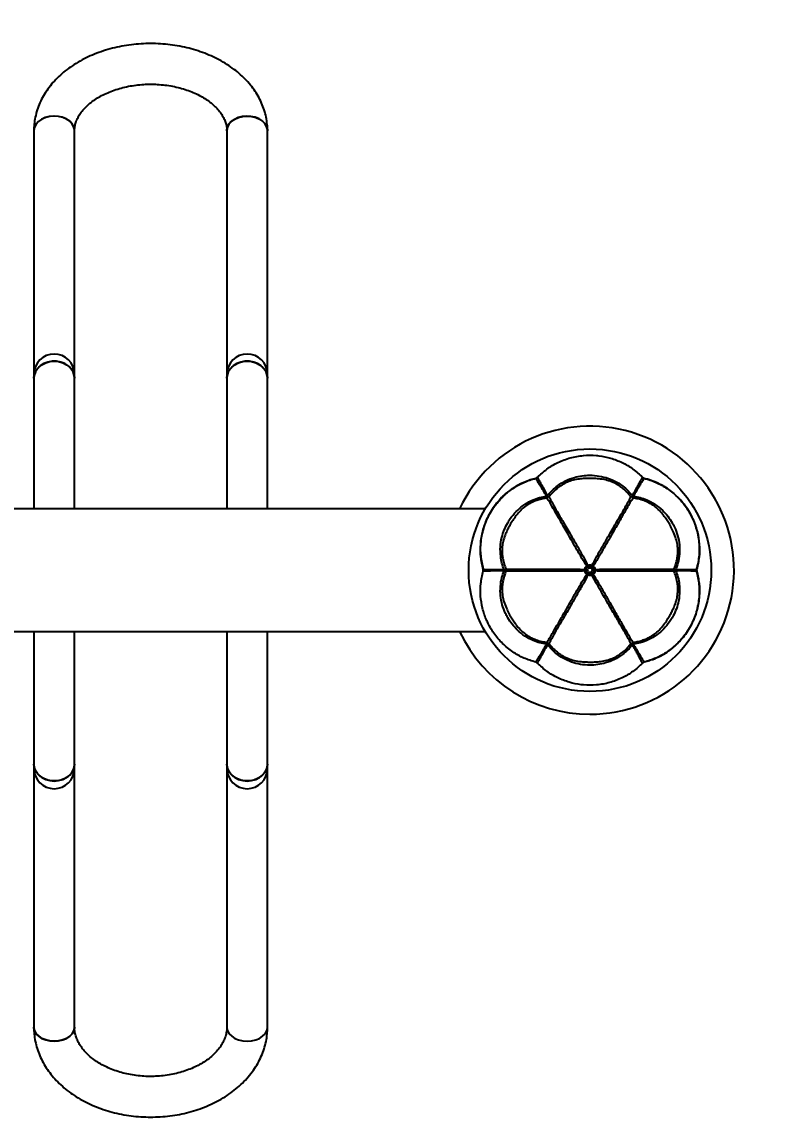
# Model space of a CAD drawing. Header units: millimetres. Extents: x 2157 to 8097, y -3726 to 474.
# Drawn here: x 4304.7 to 4599.4, y -2153.7 to -1722.3 of the extents above; entities that cross this region are included whole.
import ezdxf

# ---------------------------------------------------------------- set-up
doc = ezdxf.new("R2010")
doc.units = ezdxf.units.MM
doc.header["$PDSIZE"] = -1
doc.dimstyles.new('1-1', dxfattribs={"dimtxt": 30, "dimasz": 25, "dimexe": 6.25, "dimexo": 30, "dimgap": 20.625, "dimtad": 1, "dimdec": 1, "dimtxsty": 'Standard', "dimcen": 0, "dimclrd": 2, "dimclre": 2, "dimclrt": 2, "dimadec": 0, "dimazin": 0, "dimtfac": 1, "dimtdec": 1, "dimtmove": 0, "dimatfit": 3, "dimfxl": 0, "dimarcsym": 0})

# ---------------------------------------------------------------- blocks, each defined once
blk = doc.blocks.new('*D10')
at = {"color": 2, "lineweight": -2}
blk.add_line((2668.68, -1356.03), (4560.15, -1356.03), dxfattribs=at)
at = {"color": 2}
for points in [[(2668.68, -1351.87), (2668.68, -1360.2), (2643.68, -1356.03)], [(4560.15, -1351.87), (4560.15, -1360.2), (4585.15, -1356.03)]]:
    blk.add_solid(points, dxfattribs=at)
at = {"layer": 'Defpoints', "color": 0}
for p in [(4585.15, -1356.03), (2643.68, -1938.25), (4585.15, -1938.25)]:
    blk.add_point(p, dxfattribs=at)
at = {"color": 2, "insert": (3614.41, -1320.41), "char_height": 30, "attachment_point": 5}
blk.add_mtext('1941', dxfattribs=at)
blk = doc.blocks.new('*D11')
at = {"color": 2, "lineweight": -2}
blk.add_line((5088.86, -1755.83), (5088.86, -2128.64), dxfattribs=at)
at = {"color": 2}
for points in [[(5084.69, -1755.83), (5093.02, -1755.83), (5088.86, -1730.83)], [(5084.69, -2128.64), (5093.02, -2128.64), (5088.86, -2153.64)]]:
    blk.add_solid(points, dxfattribs=at)
at = {"layer": 'Defpoints', "color": 0}
for p in [(4355.41, -1730.83), (4355.41, -2153.64), (5088.86, -2153.64)]:
    blk.add_point(p, dxfattribs=at)
at = {"color": 2, "insert": (5053.23, -1942.24), "char_height": 30, "attachment_point": 5, "rotation": 90}
blk.add_mtext('423', dxfattribs=at)

msp = doc.modelspace()

# ---------------------------------------------------------------- linework, layer by layer
for p, q in [((4309.41, -1765.17), (4309.41, -1861.1)), ((4325.41, -1861.1), (4325.41, -1765.17)), ((4385.41, -1765.17), (4385.41, -1861.1)), ((4401.41, -1861.1), (4401.41, -1765.17)), ((4309.41, -1861.1), (4309.41, -1862.67)), ((4309.41, -1862.67), (4309.41, -1914.1)), ((4325.41, -1862.67), (4325.41, -1861.1)), ((4325.41, -1914.1), (4325.41, -1862.67)), ((4385.41, -1861.1), (4385.41, -1862.67)), ((4385.41, -1862.67), (4385.41, -1914.1)), ((4401.41, -1862.67), (4401.41, -1861.1)), ((4401.41, -1914.1), (4401.41, -1862.67)), ((4487.21, -1914.1), (2741.61, -1914.1)), ((2741.61, -1962.4), (4487.21, -1962.4)), ((4309.41, -1962.4), (4309.41, -2014.63)), ((4325.41, -2014.63), (4325.41, -1962.4)), ((4385.41, -1962.4), (4385.41, -2014.63)), ((4401.41, -2014.63), (4401.41, -1962.4)), ((4544.98, -1966.95), (4545.07, -1967.1)), ((4309.41, -2014.63), (4309.41, -2016.3)), ((4309.41, -2016.3), (4309.41, -2118.25)), ((4325.41, -2016.3), (4325.41, -2014.63)), ((4325.41, -2118.25), (4325.41, -2016.3)), ((4385.41, -2014.63), (4385.41, -2016.3)), ((4385.41, -2016.3), (4385.41, -2118.25)), ((4401.41, -2016.3), (4401.41, -2014.63)), ((4401.41, -2118.25), (4401.41, -2016.3))]:
    msp.add_line(p, q)
at = {"flags": 128}
for points in [[(4317.19, -1759.41), (4315.47, -1759.58), (4313.85, -1760.01), (4312.39, -1760.68), (4311.17, -1761.56), (4310.24, -1762.61), (4309.65, -1763.79), (4309.42, -1765.02), (4309.41, -1765.17)], [(4317.41, -1759.41), (4315.69, -1759.54), (4314.05, -1759.94), (4312.57, -1760.58), (4311.31, -1761.44), (4310.34, -1762.47), (4309.7, -1763.63), (4309.42, -1764.86), (4309.41, -1765.17)], [(4325.41, -1765.17), (4325.39, -1764.7), (4325.06, -1763.47), (4324.37, -1762.33), (4323.36, -1761.32), (4322.07, -1760.49), (4320.57, -1759.87), (4318.91, -1759.51), (4317.19, -1759.41)], [(4325.41, -1765.2), (4325.4, -1764.86), (4325.12, -1763.63), (4324.48, -1762.47), (4323.51, -1761.44), (4322.25, -1760.58), (4320.77, -1759.94), (4319.13, -1759.54), (4317.41, -1759.41)], [(4393.19, -1759.41), (4391.47, -1759.58), (4389.85, -1760.01), (4388.39, -1760.68), (4387.17, -1761.56), (4386.24, -1762.61), (4385.65, -1763.79), (4385.42, -1765.02), (4385.41, -1765.17)], [(4385.41, -1765.2), (4385.42, -1764.86), (4385.7, -1763.63), (4386.34, -1762.47), (4387.31, -1761.44), (4388.57, -1760.58), (4390.05, -1759.94), (4391.69, -1759.54), (4393.41, -1759.41)], [(4401.41, -1765.17), (4401.39, -1764.7), (4401.06, -1763.47), (4400.37, -1762.33), (4399.36, -1761.32), (4398.07, -1760.49), (4396.57, -1759.87), (4394.91, -1759.51), (4393.19, -1759.41)], [(4393.41, -1759.41), (4395.13, -1759.54), (4396.77, -1759.94), (4398.25, -1760.58), (4399.51, -1761.44), (4400.48, -1762.47), (4401.12, -1763.63), (4401.4, -1764.86), (4401.41, -1765.15)], [(4309.41, -1862.67), (4309.42, -1862.31), (4309.7, -1860.87), (4310.34, -1859.52), (4311.31, -1858.31), (4312.57, -1857.31), (4314.05, -1856.56), (4315.69, -1856.09), (4317.41, -1855.93)], [(4325.41, -1862.67), (4325.31, -1861.58), (4324.84, -1860.18), (4324.03, -1858.89), (4322.91, -1857.78), (4321.54, -1856.9), (4319.97, -1856.29), (4318.28, -1855.97), (4316.55, -1855.97), (4314.86, -1856.29), (4313.29, -1856.9), (4311.91, -1857.78), (4310.79, -1858.89), (4309.98, -1860.18), (4309.52, -1861.58), (4309.41, -1862.67)], [(4317.41, -1855.93), (4319.13, -1856.09), (4320.77, -1856.56), (4322.25, -1857.31), (4323.51, -1858.31), (4324.48, -1859.52), (4325.12, -1860.87), (4325.4, -1862.31), (4325.41, -1862.67)], [(4385.41, -1862.67), (4385.42, -1862.31), (4385.7, -1860.87), (4386.34, -1859.52), (4387.31, -1858.31), (4388.57, -1857.31), (4390.05, -1856.56), (4391.69, -1856.09), (4393.41, -1855.93)], [(4401.41, -1862.67), (4401.31, -1861.58), (4400.84, -1860.18), (4400.03, -1858.89), (4398.91, -1857.78), (4397.54, -1856.9), (4395.97, -1856.29), (4394.28, -1855.97), (4392.55, -1855.97), (4390.86, -1856.29), (4389.29, -1856.9), (4387.91, -1857.78), (4386.79, -1858.89), (4385.98, -1860.18), (4385.52, -1861.58), (4385.41, -1862.67)], [(4393.41, -1855.93), (4395.13, -1856.09), (4396.77, -1856.56), (4398.25, -1857.31), (4399.51, -1858.31), (4400.48, -1859.52), (4401.12, -1860.87), (4401.4, -1862.31), (4401.41, -1862.67)], [(4325.41, -2014.63), (4325.31, -2015.7), (4324.84, -2017.09), (4324.03, -2018.36), (4322.91, -2019.46), (4321.54, -2020.33), (4319.97, -2020.93), (4318.28, -2021.24), (4316.55, -2021.24), (4314.86, -2020.93), (4313.29, -2020.33), (4311.91, -2019.46), (4310.79, -2018.36), (4309.98, -2017.09), (4309.52, -2015.7), (4309.41, -2014.63)], [(4309.41, -2014.63), (4309.42, -2014.99), (4309.7, -2016.41), (4310.34, -2017.74), (4311.31, -2018.93), (4312.57, -2019.92), (4314.05, -2020.67), (4315.69, -2021.13), (4317.41, -2021.28)], [(4317.41, -2021.28), (4319.13, -2021.13), (4320.77, -2020.67), (4322.25, -2019.92), (4323.51, -2018.93), (4324.48, -2017.74), (4325.12, -2016.41), (4325.4, -2014.99), (4325.41, -2014.63)], [(4401.41, -2014.63), (4401.31, -2015.7), (4400.84, -2017.09), (4400.03, -2018.36), (4398.91, -2019.46), (4397.54, -2020.33), (4395.97, -2020.93), (4394.28, -2021.24), (4392.55, -2021.24), (4390.86, -2020.93), (4389.29, -2020.33), (4387.91, -2019.46), (4386.79, -2018.36), (4385.98, -2017.09), (4385.52, -2015.7), (4385.41, -2014.63)], [(4385.41, -2014.63), (4385.42, -2014.99), (4385.7, -2016.41), (4386.34, -2017.74), (4387.31, -2018.93), (4388.57, -2019.92), (4390.05, -2020.67), (4391.69, -2021.13), (4393.41, -2021.28)], [(4393.41, -2021.28), (4395.13, -2021.13), (4396.77, -2020.67), (4398.25, -2019.92), (4399.51, -2018.93), (4400.48, -2017.74), (4401.12, -2016.41), (4401.4, -2014.99), (4401.41, -2014.63)], [(4309.41, -2118.25), (4309.42, -2118.55), (4309.7, -2119.73), (4310.34, -2120.85), (4311.31, -2121.84), (4312.57, -2122.66), (4314.05, -2123.28), (4315.69, -2123.66), (4317.41, -2123.79)], [(4317.41, -2123.79), (4315.69, -2123.66), (4314.05, -2123.28), (4312.57, -2122.66), (4311.31, -2121.84), (4310.34, -2120.85), (4309.7, -2119.73), (4309.42, -2118.55), (4309.41, -2118.27)], [(4325.41, -2118.22), (4325.4, -2118.55), (4325.12, -2119.73), (4324.48, -2120.85), (4323.51, -2121.84), (4322.25, -2122.66), (4320.77, -2123.28), (4319.13, -2123.66), (4317.41, -2123.79)], [(4317.41, -2123.79), (4319.13, -2123.66), (4320.77, -2123.28), (4322.25, -2122.66), (4323.51, -2121.84), (4324.48, -2120.85), (4325.12, -2119.73), (4325.4, -2118.55), (4325.41, -2118.25)], [(4385.41, -2118.22), (4385.42, -2118.55), (4385.7, -2119.73), (4386.34, -2120.85), (4387.31, -2121.84), (4388.57, -2122.66), (4390.05, -2123.28), (4391.69, -2123.66), (4393.41, -2123.79)], [(4385.41, -2118.25), (4385.42, -2118.55), (4385.7, -2119.73), (4386.34, -2120.85), (4387.31, -2121.84), (4388.57, -2122.66), (4390.05, -2123.28), (4391.69, -2123.66), (4393.41, -2123.79)], [(4393.41, -2123.79), (4395.13, -2123.66), (4396.77, -2123.28), (4398.25, -2122.66), (4399.51, -2121.84), (4400.48, -2120.85), (4401.12, -2119.73), (4401.4, -2118.55), (4401.41, -2118.25)], [(4393.41, -2123.79), (4395.13, -2123.66), (4396.77, -2123.28), (4398.25, -2122.66), (4399.51, -2121.84), (4400.48, -2120.85), (4401.12, -2119.73), (4401.4, -2118.55), (4401.41, -2118.25)]]:
    msp.add_lwpolyline(points, dxfattribs=at)
msp.add_circle((4528.41, -1938.25), 47.76)
for centre, radius, start, end in [((4317.41, -1861.1), 8, 0, 180), ((4393.41, -1861.1), 8, 0, 180), ((4528.41, -1938.25), 56.74, 270, 154.8079), ((4506.83, -1900.87), 1.14, 284.0986, 315.8472), ((4506.83, -1900.87), 1.19, 283.4195, 316.5783), ((4549.99, -1900.87), 1.19, 223.4251, 256.5671), ((4549.99, -1900.87), 1.14, 224.0803, 255.8605), ((4510.24, -1906.77), 2.55, 295.5704, 304.4276), ((4511.23, -1908.49), 1.14, 279.6894, 321.5261), ((4545.59, -1908.49), 1.14, 219.693, 261.5211), ((4546.59, -1906.76), 2.56, 235.5984, 244.4036), ((4526.09, -1934.22), 2.69, 293.7868, 306.2054), ((4530.74, -1934.22), 2.69, 233.793, 246.2018), ((4485.25, -1938.25), 1.14, 344.0794, 15.8549), ((4485.25, -1938.25), 1.19, 343.4418, 16.5582), ((4492.08, -1938.25), 2.54, 355.5512, 4.4488), ((4494.05, -1938.25), 1.14, 339.6816, 21.5269), ((4523.74, -1938.25), 2.71, 353.8371, 6.1629), ((4526.09, -1942.28), 2.69, 53.7966, 66.2112), ((4530.74, -1942.28), 2.69, 113.798, 126.2059), ((4533.06, -1938.25), 2.68, 173.7797, 186.2203), ((4562.77, -1938.25), 1.14, 159.6819, 201.5266), ((4564.8, -1938.25), 2.59, 175.6361, 184.3639), ((4571.57, -1938.25), 1.18, 163.3938, 196.6062), ((4571.57, -1938.25), 1.14, 164.0602, 195.8741), ((4528.41, -1938.25), 56.74, 205.1921, 270), ((4511.23, -1968), 1.14, 39.6975, 81.5175), ((4545.59, -1968), 1.14, 99.6986, 141.5074), ((4510.24, -1969.73), 2.55, 55.5751, 64.4251), ((4546.59, -1969.74), 2.56, 115.6009, 124.3989), ((4506.83, -1975.63), 1.19, 43.4201, 76.5821), ((4506.83, -1975.63), 1.14, 44.0893, 75.8636), ((4549.99, -1975.63), 1.19, 103.4314, 136.5765), ((4549.99, -1975.63), 1.14, 104.0818, 135.864), ((4317.41, -2016.3), 8, 180, 0), ((4393.41, -2016.3), 8, 180, 0)]:
    msp.add_arc(centre, radius, start, end)
for points, knots in [([(4401.41, -1765.17), (4401.4, -1764.57), (4401.37, -1763), (4401.04, -1760.49), (4400.38, -1757.67), (4399.41, -1754.91), (4398.14, -1752.22), (4396.58, -1749.62), (4394.73, -1747.13), (4392.61, -1744.76), (4390.22, -1742.52), (4387.59, -1740.45), (4384.72, -1738.54), (4381.65, -1736.82), (4378.39, -1735.3), (4374.97, -1733.99), (4371.42, -1732.9), (4367.77, -1732.03), (4364.03, -1731.39), (4360.23, -1730.98), (4356.4, -1730.8), (4352.56, -1730.86), (4348.74, -1731.15), (4344.96, -1731.67), (4341.25, -1732.43), (4337.63, -1733.41), (4334.13, -1734.62), (4330.76, -1736.05), (4327.56, -1737.69), (4324.55, -1739.53), (4321.75, -1741.57), (4319.19, -1743.79), (4316.89, -1746.18), (4314.87, -1748.71), (4313.16, -1751.36), (4311.75, -1754.11), (4310.67, -1756.93), (4309.91, -1759.8), (4309.48, -1762.56), (4309.43, -1764.35), (4309.41, -1765.17)], [0, 0, 0, 0, 0.015897, 0.04109, 0.066293, 0.091595, 0.117078, 0.142806, 0.168815, 0.195112, 0.22168, 0.24848, 0.275459, 0.302563, 0.329743, 0.356963, 0.384189, 0.41141, 0.438619, 0.465819, 0.493016, 0.520219, 0.547434, 0.574672, 0.601941, 0.629249, 0.656602, 0.683997, 0.71143, 0.738873, 0.766293, 0.793637, 0.820845, 0.84785, 0.874589, 0.901017, 0.927116, 0.952902, 0.978422, 1, 1, 1, 1]), ([(4325.41, -1765.17), (4325.42, -1764.94), (4325.44, -1764.1), (4325.66, -1762.74), (4326.19, -1761.09), (4326.97, -1759.47), (4328.02, -1757.85), (4329.38, -1756.24), (4330.99, -1754.7), (4332.85, -1753.26), (4334.93, -1751.92), (4337.23, -1750.7), (4339.73, -1749.62), (4342.39, -1748.7), (4345.2, -1747.94), (4348.12, -1747.38), (4351.13, -1747), (4354.18, -1746.82), (4357.25, -1746.84), (4360.3, -1747.06), (4363.29, -1747.47), (4366.19, -1748.08), (4368.97, -1748.87), (4371.6, -1749.82), (4374.05, -1750.92), (4376.3, -1752.16), (4378.32, -1753.5), (4380.09, -1754.93), (4381.62, -1756.43), (4382.89, -1757.97), (4383.9, -1759.55), (4384.66, -1761.14), (4385.17, -1762.75), (4385.39, -1764.1), (4385.41, -1764.91), (4385.41, -1765.17)], [0, 0, 0, 0, 0.0149501, 0.0527959, 0.085443, 0.1165672, 0.149612, 0.1814777, 0.2126033, 0.243324, 0.2738493, 0.3043073, 0.3347584, 0.3652425, 0.3957808, 0.4263754, 0.4570191, 0.4876964, 0.5183888, 0.5490723, 0.5797185, 0.6103067, 0.6408201, 0.6712447, 0.7015776, 0.7318299, 0.7620336, 0.792235, 0.8225162, 0.8530222, 0.883976, 0.9157005, 0.9486374, 0.9832968, 1, 1, 1, 1]), ([(4507.69, -1901.68), (4508.91, -1900.54), (4511.36, -1898.26), (4515.78, -1895.67), (4520.63, -1893.85), (4525.78, -1892.92), (4529.56, -1892.92), (4533.16, -1893.29), (4536.6, -1893.99), (4541.18, -1895.75), (4545.47, -1898.27), (4547.91, -1900.54), (4549.13, -1901.68)], [0, 0, 0, 0, 0.108904, 0.217814, 0.330789, 0.443768, 0.555734, 0.574103, 0.67841, 0.782712, 0.891359, 1, 1, 1, 1]), ([(4506.45, -1902.25), (4505.76, -1902.45), (4504.13, -1902.93), (4501.73, -1903.91), (4499.18, -1905.22), (4496.84, -1906.79), (4494.61, -1908.64), (4492.55, -1910.73), (4490.67, -1913.08), (4489.03, -1915.62), (4487.67, -1918.31), (4486.6, -1921.12), (4485.82, -1924.04), (4485.34, -1927.02), (4485.17, -1929.9), (4485.33, -1932.66), (4485.72, -1935.18), (4486.13, -1936.83), (4486.33, -1937.6)], [0, 0, 0, 0, 0.047738, 0.112658, 0.172585, 0.237386, 0.298946, 0.364909, 0.431262, 0.497769, 0.56421, 0.630226, 0.696764, 0.763774, 0.830219, 0.887357, 0.946803, 1, 1, 1, 1]), ([(4486.38, -1937.91), (4486.01, -1936.28), (4485.26, -1933.02), (4485.23, -1927.9), (4486.07, -1922.79), (4487.84, -1917.86), (4489.73, -1914.59), (4491.85, -1911.66), (4494.18, -1909.03), (4497.99, -1905.95), (4502.32, -1903.48), (4505.51, -1902.51), (4507.11, -1902.02)], [0, 0, 0, 0, 0.108904, 0.217814, 0.33079, 0.443768, 0.555734, 0.574105, 0.678411, 0.782714, 0.891359, 1, 1, 1, 1]), ([(4507.11, -1902.02), (4507.1, -1902.02), (4507.09, -1901.99), (4507.1, -1901.99), (4507.11, -1901.98)], [0, 0, 0, 0, 0.075445, 1, 1, 1, 1]), ([(4511.34, -1909.07), (4511.23, -1908.89), (4510.67, -1907.98), (4509.73, -1906.43), (4508.68, -1904.69), (4507.86, -1903.32), (4507.41, -1902.55), (4507.19, -1902.17), (4507.13, -1902.06), (4507.11, -1902.02)], [0, 0, 0, 0, 0.054049, 0.275757, 0.497458, 0.700638, 0.903811, 0.963242, 1, 1, 1, 1]), ([(4507.66, -1901.67), (4507.66, -1901.66), (4507.67, -1901.66), (4507.69, -1901.68), (4507.69, -1901.68)], [0, 0, 0, 0, 0.920989, 1, 1, 1, 1]), ([(4507.69, -1901.68), (4507.71, -1901.72), (4507.89, -1902.02), (4508.33, -1902.8), (4509.17, -1904.3), (4510.2, -1906.16), (4511.07, -1907.74), (4511.58, -1908.69), (4511.68, -1908.87)], [0, 0, 0, 0, 0.036768, 0.269589, 0.50241, 0.724171, 0.945937, 1, 1, 1, 1]), ([(4511.68, -1908.87), (4512.27, -1908.18), (4513.46, -1906.79), (4515.81, -1904.79), (4518.72, -1902.99), (4522.03, -1901.69), (4525.3, -1901), (4528.61, -1900.76), (4532.12, -1901.06), (4535.69, -1901.97), (4539.01, -1903.49), (4542.3, -1905.69), (4544.13, -1907.73), (4545.15, -1908.87)], [0, 0, 0, 0, 0.071289, 0.142573, 0.240185, 0.337808, 0.418949, 0.500101, 0.596646, 0.693161, 0.786946, 0.880726, 1, 1, 1, 1]), ([(4544.57, -1909.4), (4544.21, -1908.95), (4543.45, -1907.98), (4542.14, -1906.67), (4540.77, -1905.52), (4539.08, -1904.38), (4537.05, -1903.39), (4534.52, -1902.63), (4532.05, -1902.24), (4529.69, -1902.08), (4527.63, -1902.06), (4525.64, -1902.16), (4523.49, -1902.41), (4521.25, -1902.9), (4518.97, -1903.73), (4516.99, -1904.82), (4515.18, -1906.21), (4513.62, -1907.7), (4512.7, -1908.84), (4512.26, -1909.4)], [0, 0, 0, 0, 0.049074, 0.105583, 0.154548, 0.197674, 0.271527, 0.334586, 0.407376, 0.46969, 0.522214, 0.570656, 0.627482, 0.694081, 0.752213, 0.820707, 0.875063, 0.939343, 1, 1, 1, 1]), ([(4545.15, -1908.87), (4545.25, -1908.69), (4545.76, -1907.74), (4546.62, -1906.16), (4547.61, -1904.38), (4548.39, -1902.99), (4548.83, -1902.21), (4549.05, -1901.83), (4549.11, -1901.72), (4549.13, -1901.68)], [0, 0, 0, 0, 0.054049, 0.275761, 0.49746, 0.700639, 0.903812, 0.963242, 1, 1, 1, 1]), ([(4549.72, -1902.02), (4549.7, -1902.06), (4549.52, -1902.36), (4549.07, -1903.13), (4548.19, -1904.61), (4547.1, -1906.43), (4546.16, -1907.98), (4545.6, -1908.89), (4545.49, -1909.07)], [0, 0, 0, 0, 0.036767, 0.269588, 0.50241, 0.724168, 0.945937, 1, 1, 1, 1]), ([(4549.13, -1901.68), (4549.13, -1901.68), (4549.15, -1901.66), (4549.16, -1901.66), (4549.17, -1901.67)], [0, 0, 0, 0, 0.079153, 1, 1, 1, 1]), ([(4549.71, -1901.98), (4549.72, -1901.99), (4549.73, -1901.99), (4549.72, -1902.02), (4549.72, -1902.02)], [0, 0, 0, 0, 0.923809, 1, 1, 1, 1]), ([(4549.72, -1902.02), (4551.32, -1902.51), (4554.52, -1903.49), (4558.97, -1906.02), (4562.97, -1909.31), (4566.36, -1913.3), (4568.24, -1916.57), (4569.72, -1919.88), (4570.84, -1923.21), (4571.6, -1928.05), (4571.57, -1933.03), (4570.82, -1936.28), (4570.44, -1937.91)], [0, 0, 0, 0, 0.108904, 0.217814, 0.330789, 0.443769, 0.555734, 0.574106, 0.67841, 0.782713, 0.891359, 1, 1, 1, 1]), ([(4570.49, -1937.7), (4570.53, -1937.54), (4570.85, -1936.41), (4571.25, -1934.4), (4571.61, -1931.56), (4571.61, -1928.76), (4571.33, -1925.86), (4570.76, -1922.97), (4569.87, -1920.08), (4568.69, -1917.3), (4567.23, -1914.67), (4565.51, -1912.21), (4563.54, -1909.93), (4561.33, -1907.86), (4558.97, -1906.05), (4556.48, -1904.58), (4553.86, -1903.4), (4551.8, -1902.63), (4550.57, -1902.29), (4550.29, -1902.22)], [0, 0, 0, 0, 0.011554, 0.077251, 0.136146, 0.200445, 0.261897, 0.327938, 0.394543, 0.460975, 0.52649, 0.592208, 0.658474, 0.724901, 0.791393, 0.854417, 0.915276, 0.981336, 1, 1, 1, 1]), ([(4494.6, -1938.05), (4494.3, -1937.2), (4493.69, -1935.48), (4493.14, -1932.46), (4493.03, -1929.03), (4493.56, -1925.53), (4494.59, -1922.33), (4495.78, -1919.88), (4497.32, -1917.45), (4499.28, -1915.09), (4502.01, -1912.72), (4505.15, -1910.86), (4508.29, -1909.63), (4510.42, -1909.24), (4511.34, -1909.07)], [0, 0, 0, 0, 0.070674, 0.142546, 0.238562, 0.337753, 0.418054, 0.500016, 0.549854, 0.642824, 0.738464, 0.831261, 0.92692, 1, 1, 1, 1]), ([(4511.5, -1909.83), (4510.94, -1909.92), (4509.71, -1910.1), (4507.93, -1910.57), (4506.24, -1911.19), (4504.41, -1912.08), (4502.54, -1913.34), (4500.62, -1915.16), (4499.04, -1917.1), (4497.72, -1919.06), (4496.68, -1920.83), (4495.77, -1922.6), (4494.91, -1924.59), (4494.22, -1926.78), (4493.8, -1929.17), (4493.76, -1931.43), (4494.05, -1933.69), (4494.56, -1935.79), (4495.09, -1937.15), (4495.35, -1937.81)], [0, 0, 0, 0, 0.049074, 0.105584, 0.154549, 0.197676, 0.271529, 0.334589, 0.407379, 0.469691, 0.522215, 0.570657, 0.627484, 0.694082, 0.752213, 0.820707, 0.875064, 0.939343, 1, 1, 1, 1]), ([(4511.45, -1909.69), (4511.45, -1909.69), (4511.45, -1909.7), (4511.45, -1909.67), (4511.42, -1909.55), (4511.39, -1909.36), (4511.35, -1909.15), (4511.34, -1909.07)], [0, 0, 0, 0, 0.023555, 0.301395, 0.462122, 0.776319, 1, 1, 1, 1]), ([(4511.51, -1909.88), (4511.47, -1909.81), (4511.36, -1909.64), (4511.4, -1909.68), (4511.42, -1909.7)], [0, 0, 0, 0, 0.381603, 1, 1, 1, 1]), ([(4527.17, -1936.68), (4526.52, -1935.65), (4525.69, -1934.32), (4524.59, -1932.46), (4523.44, -1930.51), (4521.91, -1927.82), (4520.17, -1924.79), (4518.13, -1921.2), (4515.91, -1917.33), (4513.97, -1913.96), (4512.62, -1911.66), (4511.8, -1910.34), (4511.59, -1910.01), (4511.51, -1909.88)], [0, 0, 0, 0, 0.071275, 0.091449, 0.131796, 0.2126, 0.293424, 0.374814, 0.523858, 0.676489, 0.797501, 0.920374, 1, 1, 1, 1]), ([(4511.68, -1908.87), (4511.74, -1908.93), (4511.9, -1909.06), (4512.05, -1909.18), (4512.15, -1909.27), (4512.16, -1909.28), (4512.16, -1909.28)], [0, 0, 0, 0, 0.223745, 0.538041, 0.698831, 1, 1, 1, 1]), ([(4512.18, -1909.26), (4512.17, -1909.23), (4512.16, -1909.17), (4512.26, -1909.35), (4512.29, -1909.43)], [0, 0, 0, 0, 0.597399, 1, 1, 1, 1]), ([(4512.29, -1909.43), (4512.37, -1909.56), (4512.55, -1909.9), (4513.28, -1911.27), (4514.58, -1913.56), (4516.52, -1916.93), (4518.76, -1920.77), (4520.87, -1924.38), (4522.63, -1927.39), (4524.19, -1930.08), (4525.31, -1932.05), (4526.38, -1933.93), (4527.1, -1935.31), (4527.67, -1936.39)], [0, 0, 0, 0, 0.07973, 0.200728, 0.323586, 0.472615, 0.625227, 0.706043, 0.787423, 0.868218, 0.908562, 0.928733, 1, 1, 1, 1]), ([(4529.15, -1936.39), (4529.72, -1935.31), (4530.45, -1933.93), (4531.51, -1932.05), (4532.63, -1930.08), (4534.19, -1927.4), (4535.95, -1924.38), (4538.04, -1920.82), (4540.28, -1916.97), (4542.23, -1913.59), (4543.54, -1911.27), (4544.28, -1909.9), (4544.46, -1909.56), (4544.53, -1909.42)], [0, 0, 0, 0, 0.071275, 0.091449, 0.131797, 0.212601, 0.293424, 0.374815, 0.523858, 0.67649, 0.797501, 0.920374, 1, 1, 1, 1]), ([(4545.31, -1909.88), (4545.23, -1910.01), (4545.03, -1910.33), (4544.21, -1911.65), (4542.88, -1913.92), (4540.93, -1917.3), (4538.72, -1921.15), (4536.65, -1924.78), (4534.92, -1927.81), (4533.38, -1930.51), (4532.23, -1932.46), (4531.14, -1934.32), (4530.3, -1935.65), (4529.65, -1936.68)], [0, 0, 0, 0, 0.0797297, 0.2007275, 0.3235858, 0.4726151, 0.6252263, 0.7060434, 0.7874226, 0.8682177, 0.9085609, 0.9287333, 1, 1, 1, 1]), ([(4544.53, -1909.42), (4544.57, -1909.36), (4544.66, -1909.17), (4544.65, -1909.23), (4544.64, -1909.26)], [0, 0, 0, 0, 0.381597, 1, 1, 1, 1]), ([(4544.66, -1909.28), (4544.66, -1909.28), (4544.66, -1909.29), (4544.68, -1909.27), (4544.77, -1909.19), (4544.92, -1909.06), (4545.08, -1908.93), (4545.15, -1908.87)], [0, 0, 0, 0, 0.021227, 0.299062, 0.462112, 0.776319, 1, 1, 1, 1]), ([(4545.4, -1909.7), (4545.43, -1909.68), (4545.47, -1909.64), (4545.36, -1909.81), (4545.31, -1909.88)], [0, 0, 0, 0, 0.597405, 1, 1, 1, 1]), ([(4561.47, -1937.81), (4561.69, -1937.28), (4562.14, -1936.13), (4562.63, -1934.35), (4562.94, -1932.58), (4563.08, -1930.55), (4562.92, -1928.3), (4562.31, -1925.73), (4561.42, -1923.39), (4560.38, -1921.27), (4559.36, -1919.48), (4558.28, -1917.81), (4556.99, -1916.07), (4555.45, -1914.37), (4553.58, -1912.81), (4551.65, -1911.65), (4549.54, -1910.77), (4547.47, -1910.16), (4546.02, -1909.94), (4545.32, -1909.84)], [0, 0, 0, 0, 0.049074, 0.105583, 0.154549, 0.197674, 0.271529, 0.334587, 0.407378, 0.46969, 0.522214, 0.570656, 0.627484, 0.694082, 0.752212, 0.820706, 0.875064, 0.939344, 1, 1, 1, 1]), ([(4545.49, -1909.07), (4545.47, -1909.15), (4545.44, -1909.36), (4545.4, -1909.55), (4545.38, -1909.68), (4545.38, -1909.69), (4545.37, -1909.69)], [0, 0, 0, 0, 0.223737, 0.53803, 0.701135, 1, 1, 1, 1]), ([(4545.49, -1909.07), (4546.38, -1909.23), (4548.18, -1909.56), (4551.09, -1910.6), (4554.1, -1912.23), (4556.88, -1914.45), (4559.12, -1916.92), (4560.64, -1919.18), (4561.97, -1921.74), (4563.04, -1924.61), (4563.72, -1928.19), (4563.76, -1931.82), (4563.25, -1935.15), (4562.53, -1937.17), (4562.22, -1938.05)], [0, 0, 0, 0, 0.071278, 0.142551, 0.240145, 0.337752, 0.418878, 0.500018, 0.549857, 0.644176, 0.738467, 0.83269, 0.926917, 1, 1, 1, 1]), ([(4526.43, -1937.96), (4526.43, -1937.92), (4526.42, -1937.8), (4526.44, -1937.62), (4526.49, -1937.43), (4526.57, -1937.21), (4526.7, -1937.03), (4526.87, -1936.87), (4527.01, -1936.76), (4527.12, -1936.7), (4527.17, -1936.68)], [0, 0, 0, 0, 0.083566, 0.227357, 0.333757, 0.468706, 0.65462, 0.755243, 0.897017, 1, 1, 1, 1]), ([(4528.08, -1937.68), (4528.08, -1937.67), (4527.93, -1937.51), (4527.6, -1937.18), (4527.32, -1936.85), (4527.17, -1936.68)], [0, 0, 0, 0, 0.007343, 0.496843, 1, 1, 1, 1]), ([(4527.67, -1936.39), (4527.71, -1936.36), (4527.81, -1936.3), (4527.97, -1936.23), (4528.16, -1936.17), (4528.39, -1936.14), (4528.59, -1936.16), (4528.79, -1936.21), (4528.96, -1936.27), (4529.09, -1936.35), (4529.15, -1936.39)], [0, 0, 0, 0, 0.083591, 0.22739, 0.33377, 0.468731, 0.654699, 0.71099, 0.854849, 1, 1, 1, 1]), ([(4527.67, -1936.39), (4527.75, -1936.6), (4527.89, -1937.02), (4528.01, -1937.46), (4528.08, -1937.67), (4528.08, -1937.68)], [0, 0, 0, 0, 0.503124, 0.992667, 1, 1, 1, 1]), ([(4528.74, -1937.68), (4528.74, -1937.67), (4528.75, -1937.55), (4528.75, -1937.34), (4528.74, -1937.07), (4528.71, -1936.89), (4528.69, -1936.76), (4528.66, -1936.67), (4528.62, -1936.61), (4528.58, -1936.59), (4528.5, -1936.56), (4528.4, -1936.55), (4528.29, -1936.57), (4528.23, -1936.59), (4528.18, -1936.64), (4528.12, -1936.8), (4528.07, -1937.15), (4528.08, -1937.47), (4528.08, -1937.68)], [0, 0, 0, 0, 0.002192, 0.145269, 0.243202, 0.31039, 0.356643, 0.396791, 0.417086, 0.437619, 0.450806, 0.511178, 0.552617, 0.57336, 0.590109, 0.62463, 0.767031, 1, 1, 1, 1]), ([(4528.74, -1937.68), (4528.74, -1937.67), (4528.81, -1937.46), (4528.93, -1937.02), (4529.08, -1936.6), (4529.15, -1936.39)], [0, 0, 0, 0, 0.007333, 0.496876, 1, 1, 1, 1]), ([(4529.65, -1936.68), (4529.51, -1936.85), (4529.22, -1937.18), (4528.9, -1937.51), (4528.75, -1937.67), (4528.74, -1937.68)], [0, 0, 0, 0, 0.503126, 0.992712, 1, 1, 1, 1]), ([(4529.65, -1936.68), (4529.69, -1936.7), (4529.8, -1936.75), (4529.94, -1936.86), (4530.09, -1937), (4530.23, -1937.17), (4530.32, -1937.38), (4530.38, -1937.6), (4530.41, -1937.78), (4530.4, -1937.91), (4530.39, -1937.96)], [0, 0, 0, 0, 0.083605, 0.22737, 0.333753, 0.468718, 0.654613, 0.755207, 0.897021, 1, 1, 1, 1]), ([(4507.11, -1974.48), (4505.51, -1973.99), (4502.31, -1973.01), (4497.86, -1970.47), (4493.86, -1967.19), (4490.47, -1963.19), (4488.58, -1959.92), (4487.1, -1956.62), (4485.99, -1953.28), (4485.23, -1948.44), (4485.26, -1943.46), (4486.01, -1940.21), (4486.38, -1938.59)], [0, 0, 0, 0, 0.108904, 0.217814, 0.33079, 0.443768, 0.555733, 0.574105, 0.67841, 0.782713, 0.891359, 1, 1, 1, 1]), ([(4486.36, -1937.94), (4486.35, -1937.93), (4486.35, -1937.91), (4486.38, -1937.91), (4486.38, -1937.91)], [0, 0, 0, 0, 0.923534, 1, 1, 1, 1]), ([(4486.38, -1938.59), (4486.38, -1938.59), (4486.35, -1938.58), (4486.35, -1938.57), (4486.36, -1938.56)], [0, 0, 0, 0, 0.0791284, 1, 1, 1, 1]), ([(4486.38, -1937.91), (4486.43, -1937.91), (4486.78, -1937.91), (4487.67, -1937.92), (4489.39, -1937.94), (4491.51, -1937.98), (4493.32, -1938.02), (4494.39, -1938.05), (4494.6, -1938.05)], [0, 0, 0, 0, 0.036769, 0.26959, 0.502413, 0.724171, 0.945936, 1, 1, 1, 1]), ([(4494.6, -1938.45), (4494.39, -1938.45), (4493.32, -1938.48), (4491.51, -1938.52), (4489.48, -1938.56), (4487.89, -1938.58), (4486.99, -1938.59), (4486.55, -1938.59), (4486.43, -1938.59), (4486.38, -1938.59)], [0, 0, 0, 0, 0.05405, 0.275758, 0.497458, 0.700638, 0.90381, 0.963241, 1, 1, 1, 1]), ([(4511.34, -1967.43), (4510.44, -1967.26), (4508.64, -1966.93), (4505.74, -1965.89), (4502.72, -1964.27), (4499.94, -1962.05), (4497.71, -1959.57), (4496.19, -1957.32), (4494.85, -1954.76), (4493.79, -1951.88), (4493.1, -1948.31), (4493.07, -1944.68), (4493.57, -1941.35), (4494.29, -1939.33), (4494.6, -1938.45)], [0, 0, 0, 0, 0.0712779, 0.1425484, 0.2401424, 0.3377504, 0.4188759, 0.5000166, 0.5498569, 0.6441749, 0.7384667, 0.8326903, 0.9269171, 1, 1, 1, 1]), ([(4495.35, -1938.68), (4495.14, -1939.22), (4494.68, -1940.37), (4494.2, -1942.15), (4493.89, -1943.92), (4493.75, -1945.95), (4493.91, -1948.2), (4494.52, -1950.77), (4495.41, -1953.11), (4496.45, -1955.23), (4497.46, -1957.02), (4498.54, -1958.69), (4499.83, -1960.43), (4501.38, -1962.13), (4503.24, -1963.68), (4505.18, -1964.85), (4507.28, -1965.73), (4509.35, -1966.34), (4510.8, -1966.56), (4511.51, -1966.66)], [0, 0, 0, 0, 0.049073, 0.105584, 0.154549, 0.197674, 0.271529, 0.334588, 0.407378, 0.469689, 0.522214, 0.570656, 0.627484, 0.69408, 0.752213, 0.820707, 0.875064, 0.939341, 1, 1, 1, 1]), ([(4494.6, -1938.05), (4494.68, -1938.02), (4494.88, -1937.95), (4495.06, -1937.89), (4495.19, -1937.84), (4495.2, -1937.84), (4495.2, -1937.84)], [0, 0, 0, 0, 0.223755, 0.538036, 0.70114, 1, 1, 1, 1]), ([(4495.2, -1938.66), (4495.2, -1938.66), (4495.21, -1938.66), (4495.18, -1938.65), (4495.06, -1938.61), (4494.88, -1938.55), (4494.68, -1938.48), (4494.6, -1938.45)], [0, 0, 0, 0, 0.021226, 0.299059, 0.462116, 0.776307, 1, 1, 1, 1]), ([(4495.19, -1937.81), (4495.16, -1937.8), (4495.1, -1937.78), (4495.31, -1937.79), (4495.39, -1937.8)], [0, 0, 0, 0, 0.597406, 1, 1, 1, 1]), ([(4495.39, -1938.7), (4495.31, -1938.71), (4495.11, -1938.71), (4495.16, -1938.7), (4495.2, -1938.69)], [0, 0, 0, 0, 0.381602, 1, 1, 1, 1]), ([(4495.39, -1937.8), (4495.55, -1937.8), (4495.93, -1937.81), (4497.48, -1937.86), (4500.11, -1937.88), (4504.01, -1937.89), (4508.45, -1937.87), (4512.63, -1937.85), (4516.12, -1937.83), (4519.22, -1937.82), (4521.49, -1937.83), (4523.65, -1937.85), (4525.21, -1937.91), (4526.43, -1937.96)], [0, 0, 0, 0, 0.07973, 0.200728, 0.323586, 0.472615, 0.625226, 0.706043, 0.787423, 0.868217, 0.908562, 0.928732, 1, 1, 1, 1]), ([(4526.43, -1938.54), (4525.21, -1938.59), (4523.65, -1938.65), (4521.49, -1938.66), (4519.22, -1938.68), (4516.12, -1938.67), (4512.63, -1938.65), (4508.5, -1938.63), (4504.05, -1938.61), (4500.15, -1938.61), (4497.49, -1938.64), (4495.93, -1938.68), (4495.54, -1938.7), (4495.39, -1938.7)], [0, 0, 0, 0, 0.0712756, 0.0914483, 0.1317973, 0.2126006, 0.2934244, 0.3748152, 0.5238582, 0.6764891, 0.7975015, 0.9203739, 1, 1, 1, 1]), ([(4511.51, -1966.62), (4511.59, -1966.49), (4511.79, -1966.16), (4512.61, -1964.85), (4513.94, -1962.58), (4515.9, -1959.2), (4518.1, -1955.35), (4520.17, -1951.72), (4521.9, -1948.69), (4523.44, -1945.99), (4524.59, -1944.03), (4525.69, -1942.17), (4526.52, -1940.85), (4527.17, -1939.82)], [0, 0, 0, 0, 0.07973, 0.200728, 0.323586, 0.472616, 0.625227, 0.706044, 0.787423, 0.868219, 0.908562, 0.928733, 1, 1, 1, 1]), ([(4527.67, -1940.11), (4527.1, -1941.19), (4526.38, -1942.57), (4525.31, -1944.45), (4524.19, -1946.42), (4522.63, -1949.1), (4520.87, -1952.12), (4518.79, -1955.68), (4516.54, -1959.53), (4514.6, -1962.91), (4513.29, -1965.22), (4512.55, -1966.59), (4512.37, -1966.94), (4512.29, -1967.07)], [0, 0, 0, 0, 0.071275, 0.091449, 0.131797, 0.212601, 0.293424, 0.374815, 0.523858, 0.67649, 0.797501, 0.920374, 1, 1, 1, 1]), ([(4527.17, -1939.82), (4527.13, -1939.8), (4527.02, -1939.75), (4526.89, -1939.64), (4526.74, -1939.5), (4526.6, -1939.32), (4526.5, -1939.12), (4526.45, -1938.9), (4526.42, -1938.72), (4526.43, -1938.59), (4526.43, -1938.54)], [0, 0, 0, 0, 0.083543, 0.227317, 0.333758, 0.468682, 0.654613, 0.755197, 0.897017, 1, 1, 1, 1]), ([(4526.43, -1937.96), (4526.65, -1938), (4527.09, -1938.08), (4527.53, -1938.2), (4527.75, -1938.25), (4527.75, -1938.25)], [0, 0, 0, 0, 0.503081, 0.9926532, 1, 1, 1, 1]), ([(4527.75, -1938.25), (4527.75, -1938.25), (4527.53, -1938.3), (4527.09, -1938.42), (4526.65, -1938.5), (4526.43, -1938.54)], [0, 0, 0, 0, 0.007346, 0.49692, 1, 1, 1, 1]), ([(4528.08, -1937.68), (4527.99, -1937.62), (4527.81, -1937.51), (4527.58, -1937.39), (4527.4, -1937.32), (4527.27, -1937.27), (4527.17, -1937.25), (4527.11, -1937.25), (4527.06, -1937.27), (4527, -1937.32), (4526.94, -1937.41), (4526.9, -1937.51), (4526.89, -1937.58), (4526.9, -1937.64), (4527.01, -1937.78), (4527.29, -1937.99), (4527.57, -1938.15), (4527.75, -1938.25)], [0, 0, 0, 0, 0.13068, 0.233213, 0.303529, 0.351901, 0.400297, 0.4125, 0.429669, 0.450824, 0.511194, 0.552606, 0.573378, 0.590124, 0.624633, 0.767044, 1, 1, 1, 1]), ([(4527.75, -1938.25), (4527.65, -1938.3), (4527.47, -1938.4), (4527.25, -1938.54), (4527.1, -1938.66), (4526.99, -1938.75), (4526.93, -1938.82), (4526.9, -1938.88), (4526.89, -1938.93), (4526.9, -1939.01), (4526.95, -1939.11), (4527.02, -1939.19), (4527.07, -1939.23), (4527.13, -1939.25), (4527.3, -1939.23), (4527.63, -1939.09), (4527.91, -1938.93), (4528.08, -1938.82)], [0, 0, 0, 0, 0.130663, 0.233186, 0.303531, 0.351901, 0.400328, 0.412516, 0.429688, 0.45083, 0.511211, 0.552605, 0.573402, 0.590139, 0.624643, 0.767051, 1, 1, 1, 1]), ([(4527.17, -1939.82), (4527.32, -1939.65), (4527.6, -1939.31), (4527.93, -1938.99), (4528.08, -1938.82), (4528.08, -1938.82)], [0, 0, 0, 0, 0.503159, 0.992657, 1, 1, 1, 1]), ([(4528.08, -1938.82), (4528.08, -1938.83), (4528.01, -1939.04), (4527.89, -1939.48), (4527.75, -1939.9), (4527.67, -1940.11)], [0, 0, 0, 0, 0.007333, 0.496878, 1, 1, 1, 1]), ([(4529.15, -1940.11), (4529.12, -1940.13), (4529.02, -1940.2), (4528.86, -1940.27), (4528.66, -1940.33), (4528.44, -1940.36), (4528.23, -1940.34), (4528.04, -1940.29), (4527.86, -1940.23), (4527.74, -1940.15), (4527.67, -1940.11)], [0, 0, 0, 0, 0.083591, 0.227392, 0.333844, 0.468805, 0.654698, 0.710989, 0.854849, 1, 1, 1, 1]), ([(4528.08, -1938.82), (4528.08, -1938.82), (4528.08, -1938.95), (4528.07, -1939.16), (4528.09, -1939.43), (4528.11, -1939.61), (4528.14, -1939.74), (4528.17, -1939.83), (4528.21, -1939.89), (4528.25, -1939.91), (4528.32, -1939.94), (4528.43, -1939.94), (4528.53, -1939.93), (4528.59, -1939.9), (4528.64, -1939.86), (4528.7, -1939.7), (4528.75, -1939.35), (4528.75, -1939.02), (4528.74, -1938.82)], [0, 0, 0, 0, 0.0021937, 0.1452723, 0.2432076, 0.3103939, 0.3566375, 0.3968023, 0.4171001, 0.4376319, 0.4508198, 0.5111927, 0.5525877, 0.5733731, 0.5901235, 0.624625, 0.7670262, 1, 1, 1, 1]), ([(4529.07, -1938.25), (4529.17, -1938.2), (4529.35, -1938.1), (4529.57, -1937.96), (4529.73, -1937.84), (4529.83, -1937.75), (4529.9, -1937.68), (4529.93, -1937.62), (4529.94, -1937.57), (4529.92, -1937.49), (4529.87, -1937.39), (4529.81, -1937.31), (4529.75, -1937.26), (4529.69, -1937.25), (4529.52, -1937.27), (4529.19, -1937.4), (4528.92, -1937.57), (4528.74, -1937.68)], [0, 0, 0, 0, 0.130665, 0.233193, 0.303539, 0.351908, 0.400307, 0.412518, 0.42968, 0.450819, 0.511199, 0.552594, 0.573393, 0.590129, 0.624633, 0.767044, 1, 1, 1, 1]), ([(4528.74, -1938.82), (4528.84, -1938.88), (4529.01, -1938.99), (4529.24, -1939.11), (4529.42, -1939.18), (4529.56, -1939.23), (4529.65, -1939.25), (4529.72, -1939.25), (4529.76, -1939.23), (4529.83, -1939.18), (4529.89, -1939.09), (4529.93, -1938.99), (4529.94, -1938.92), (4529.92, -1938.86), (4529.81, -1938.72), (4529.53, -1938.5), (4529.25, -1938.35), (4529.07, -1938.25)], [0, 0, 0, 0, 0.1306398, 0.2331734, 0.3034904, 0.3519067, 0.4003036, 0.412506, 0.4296761, 0.4507947, 0.5111904, 0.5526023, 0.5733771, 0.5901234, 0.6246298, 0.7670444, 1, 1, 1, 1]), ([(4529.15, -1940.11), (4529.08, -1939.9), (4528.93, -1939.48), (4528.81, -1939.04), (4528.74, -1938.83), (4528.74, -1938.82)], [0, 0, 0, 0, 0.503127, 0.992672, 1, 1, 1, 1]), ([(4528.74, -1938.82), (4528.75, -1938.82), (4528.9, -1938.99), (4529.22, -1939.31), (4529.51, -1939.65), (4529.65, -1939.82)], [0, 0, 0, 0, 0.007284, 0.49687, 1, 1, 1, 1]), ([(4529.07, -1938.25), (4529.08, -1938.25), (4529.3, -1938.2), (4529.74, -1938.08), (4530.17, -1938), (4530.39, -1937.96)], [0, 0, 0, 0, 0.007347, 0.496836, 1, 1, 1, 1]), ([(4530.39, -1938.54), (4530.17, -1938.5), (4529.74, -1938.42), (4529.3, -1938.3), (4529.08, -1938.25), (4529.07, -1938.25)], [0, 0, 0, 0, 0.503165, 0.992654, 1, 1, 1, 1]), ([(4544.53, -1967.07), (4544.46, -1966.94), (4544.28, -1966.6), (4543.54, -1965.23), (4542.25, -1962.94), (4540.3, -1959.57), (4538.07, -1955.73), (4535.96, -1952.12), (4534.2, -1949.11), (4532.63, -1946.42), (4531.51, -1944.45), (4530.45, -1942.57), (4529.72, -1941.19), (4529.15, -1940.11)], [0, 0, 0, 0, 0.07973, 0.200728, 0.323586, 0.472616, 0.625226, 0.706043, 0.787423, 0.868218, 0.908562, 0.928733, 1, 1, 1, 1]), ([(4530.39, -1938.54), (4530.4, -1938.58), (4530.41, -1938.7), (4530.38, -1938.87), (4530.34, -1939.07), (4530.25, -1939.28), (4530.12, -1939.47), (4529.96, -1939.63), (4529.82, -1939.74), (4529.7, -1939.8), (4529.65, -1939.82)], [0, 0, 0, 0, 0.0835619, 0.2273456, 0.3337578, 0.468677, 0.6545773, 0.755196, 0.8970245, 1, 1, 1, 1]), ([(4529.65, -1939.82), (4530.3, -1940.85), (4531.14, -1942.17), (4532.23, -1944.03), (4533.38, -1945.99), (4534.92, -1948.68), (4536.65, -1951.71), (4538.7, -1955.3), (4540.91, -1959.17), (4542.86, -1962.54), (4544.21, -1964.84), (4545.03, -1966.16), (4545.23, -1966.49), (4545.32, -1966.62)], [0, 0, 0, 0, 0.0712747, 0.0914494, 0.1317971, 0.2126013, 0.2934245, 0.3748152, 0.5238581, 0.6764895, 0.7975014, 0.9203739, 1, 1, 1, 1]), ([(4530.39, -1937.96), (4531.61, -1937.91), (4533.17, -1937.85), (4535.33, -1937.83), (4537.6, -1937.82), (4540.7, -1937.83), (4544.19, -1937.85), (4548.32, -1937.87), (4552.78, -1937.89), (4556.67, -1937.88), (4559.34, -1937.86), (4560.89, -1937.81), (4561.28, -1937.8), (4561.43, -1937.8)], [0, 0, 0, 0, 0.071276, 0.091448, 0.131797, 0.212601, 0.293425, 0.374815, 0.523858, 0.676489, 0.797501, 0.920374, 1, 1, 1, 1]), ([(4561.43, -1938.7), (4561.28, -1938.7), (4560.9, -1938.68), (4559.35, -1938.64), (4556.71, -1938.61), (4552.82, -1938.61), (4548.38, -1938.63), (4544.2, -1938.65), (4540.71, -1938.67), (4537.6, -1938.68), (4535.33, -1938.66), (4533.17, -1938.65), (4531.61, -1938.59), (4530.39, -1938.54)], [0, 0, 0, 0, 0.0797298, 0.2007272, 0.3235858, 0.472615, 0.6252261, 0.7060441, 0.7874232, 0.8682174, 0.908562, 0.9287342, 1, 1, 1, 1]), ([(4545.32, -1966.66), (4545.89, -1966.58), (4547.11, -1966.4), (4548.89, -1965.93), (4550.58, -1965.31), (4552.41, -1964.42), (4554.28, -1963.16), (4556.2, -1961.34), (4557.78, -1959.4), (4559.1, -1957.44), (4560.14, -1955.66), (4561.05, -1953.9), (4561.91, -1951.91), (4562.61, -1949.72), (4563.02, -1947.33), (4563.07, -1945.07), (4562.78, -1942.81), (4562.27, -1940.71), (4561.73, -1939.35), (4561.47, -1938.68)], [0, 0, 0, 0, 0.049074, 0.105584, 0.154549, 0.197673, 0.271529, 0.334587, 0.407379, 0.469689, 0.522215, 0.570657, 0.627484, 0.694082, 0.752213, 0.820708, 0.875064, 0.939343, 1, 1, 1, 1]), ([(4562.22, -1938.45), (4562.53, -1939.31), (4563.14, -1941.03), (4563.69, -1944.06), (4563.79, -1947.49), (4563.26, -1951), (4562.23, -1954.18), (4561.04, -1956.62), (4559.49, -1959.06), (4557.53, -1961.42), (4554.78, -1963.8), (4551.65, -1965.64), (4548.52, -1966.87), (4546.41, -1967.26), (4545.49, -1967.43)], [0, 0, 0, 0, 0.071278, 0.14255, 0.240144, 0.337751, 0.418877, 0.500017, 0.549857, 0.644175, 0.738467, 0.83269, 0.926917, 1, 1, 1, 1]), ([(4570.44, -1938.59), (4570.82, -1940.22), (4571.57, -1943.48), (4571.6, -1948.6), (4570.75, -1953.71), (4568.99, -1958.64), (4567.1, -1961.91), (4564.98, -1964.84), (4562.64, -1967.47), (4558.83, -1970.55), (4554.51, -1973.01), (4551.32, -1973.99), (4549.72, -1974.48)], [0, 0, 0, 0, 0.108904, 0.217814, 0.33079, 0.443768, 0.555732, 0.574104, 0.678409, 0.782712, 0.891359, 1, 1, 1, 1]), ([(4550.47, -1974.22), (4551.12, -1974.02), (4552.72, -1973.56), (4555.1, -1972.58), (4557.65, -1971.27), (4559.99, -1969.71), (4562.22, -1967.85), (4564.28, -1965.76), (4566.16, -1963.41), (4567.8, -1960.88), (4569.16, -1958.19), (4570.23, -1955.38), (4571.01, -1952.47), (4571.48, -1949.49), (4571.65, -1946.61), (4571.5, -1943.83), (4571.09, -1941.19), (4570.65, -1939.44), (4570.43, -1938.57)], [0, 0, 0, 0, 0.0448568, 0.109897, 0.1697331, 0.2342128, 0.2952288, 0.3608861, 0.4268686, 0.4930456, 0.5592249, 0.6248284, 0.6907786, 0.757181, 0.8232283, 0.8809338, 0.940659, 1, 1, 1, 1]), ([(4561.43, -1937.8), (4561.51, -1937.79), (4561.72, -1937.78), (4561.66, -1937.8), (4561.63, -1937.81)], [0, 0, 0, 0, 0.381602, 1, 1, 1, 1]), ([(4561.63, -1938.69), (4561.66, -1938.7), (4561.72, -1938.71), (4561.51, -1938.7), (4561.43, -1938.7)], [0, 0, 0, 0, 0.597404, 1, 1, 1, 1]), ([(4561.62, -1937.84), (4561.62, -1937.84), (4561.62, -1937.83), (4561.64, -1937.84), (4561.76, -1937.89), (4561.95, -1937.95), (4562.14, -1938.02), (4562.22, -1938.05)], [0, 0, 0, 0, 0.021228, 0.299079, 0.462148, 0.776361, 1, 1, 1, 1]), ([(4562.22, -1938.45), (4562.14, -1938.48), (4561.95, -1938.55), (4561.76, -1938.61), (4561.64, -1938.66), (4561.63, -1938.66), (4561.62, -1938.66)], [0, 0, 0, 0, 0.223704, 0.538006, 0.70112, 1, 1, 1, 1]), ([(4562.22, -1938.05), (4562.35, -1938.05), (4563.38, -1938.02), (4565.2, -1937.98), (4567.38, -1937.94), (4569.08, -1937.92), (4570, -1937.91), (4570.37, -1937.91), (4570.44, -1937.91)], [0, 0, 0, 0, 0.03224, 0.264875, 0.497491, 0.720107, 0.942721, 1, 1, 1, 1]), ([(4570.44, -1938.59), (4570.37, -1938.59), (4570, -1938.59), (4569.08, -1938.58), (4567.45, -1938.56), (4565.49, -1938.53), (4563.82, -1938.49), (4562.7, -1938.46), (4562.35, -1938.45), (4562.22, -1938.45)], [0, 0, 0, 0, 0.057264, 0.279822, 0.502382, 0.706044, 0.909704, 0.967768, 1, 1, 1, 1]), ([(4570.44, -1937.91), (4570.44, -1937.91), (4570.47, -1937.91), (4570.47, -1937.93), (4570.47, -1937.94)], [0, 0, 0, 0, 0.077685, 1, 1, 1, 1]), ([(4570.47, -1938.56), (4570.47, -1938.57), (4570.47, -1938.58), (4570.44, -1938.59), (4570.44, -1938.59)], [0, 0, 0, 0, 0.923269, 1, 1, 1, 1]), ([(4511.34, -1967.43), (4511.35, -1967.34), (4511.39, -1967.14), (4511.43, -1966.91), (4511.45, -1966.81), (4511.45, -1966.8), (4511.45, -1966.8)], [0, 0, 0, 0, 0.2237398, 0.551694, 0.8302581, 1, 1, 1, 1]), ([(4511.42, -1966.8), (4511.4, -1966.82), (4511.36, -1966.86), (4511.47, -1966.69), (4511.51, -1966.62)], [0, 0, 0, 0, 0.597405, 1, 1, 1, 1]), ([(4545.32, -1966.62), (4545.36, -1966.69), (4545.47, -1966.86), (4545.43, -1966.82), (4545.4, -1966.8)], [0, 0, 0, 0, 0.381602, 1, 1, 1, 1]), ([(4545.37, -1966.8), (4545.37, -1966.8), (4545.37, -1966.81), (4545.4, -1966.91), (4545.43, -1967.14), (4545.47, -1967.34), (4545.49, -1967.43)], [0, 0, 0, 0, 0.169742, 0.448314, 0.776271, 1, 1, 1, 1]), ([(4507.11, -1974.48), (4507.14, -1974.41), (4507.32, -1974.1), (4507.79, -1973.3), (4508.62, -1971.9), (4509.63, -1970.22), (4510.5, -1968.79), (4511.09, -1967.84), (4511.27, -1967.54), (4511.34, -1967.43)], [0, 0, 0, 0, 0.0572639, 0.2798232, 0.5023849, 0.7060436, 0.909707, 0.9677685, 1, 1, 1, 1]), ([(4511.68, -1967.63), (4511.62, -1967.74), (4511.13, -1968.65), (4510.25, -1970.25), (4509.2, -1972.15), (4508.37, -1973.63), (4507.91, -1974.44), (4507.73, -1974.75), (4507.69, -1974.82)], [0, 0, 0, 0, 0.032239, 0.2648674, 0.4974904, 0.7201071, 0.9427219, 1, 1, 1, 1]), ([(4512.16, -1967.22), (4512.16, -1967.22), (4512.16, -1967.22), (4512.08, -1967.29), (4511.91, -1967.43), (4511.74, -1967.57), (4511.68, -1967.63)], [0, 0, 0, 0, 0.169744, 0.448305, 0.776264, 1, 1, 1, 1]), ([(4545.15, -1967.63), (4544.55, -1968.32), (4543.37, -1969.71), (4541.02, -1971.71), (4538.1, -1973.51), (4534.79, -1974.8), (4531.53, -1975.5), (4528.22, -1975.74), (4524.7, -1975.44), (4521.13, -1974.53), (4517.81, -1973), (4514.52, -1970.81), (4512.7, -1968.77), (4511.68, -1967.63)], [0, 0, 0, 0, 0.071289, 0.142573, 0.240183, 0.337808, 0.418946, 0.500102, 0.596646, 0.693159, 0.786946, 0.880724, 1, 1, 1, 1]), ([(4512.29, -1967.07), (4512.26, -1967.14), (4512.16, -1967.33), (4512.18, -1967.27), (4512.18, -1967.23)], [0, 0, 0, 0, 0.381597, 1, 1, 1, 1]), ([(4512.26, -1967.1), (4512.61, -1967.55), (4513.38, -1968.52), (4514.68, -1969.83), (4516.06, -1970.98), (4517.75, -1972.12), (4519.78, -1973.1), (4522.31, -1973.86), (4524.78, -1974.26), (4527.14, -1974.42), (4529.2, -1974.44), (4531.18, -1974.34), (4533.33, -1974.09), (4535.57, -1973.6), (4537.85, -1972.76), (4539.83, -1971.67), (4541.65, -1970.29), (4543.21, -1968.8), (4544.12, -1967.65), (4544.56, -1967.1)], [0, 0, 0, 0, 0.049074, 0.105585, 0.15455, 0.197673, 0.271529, 0.334588, 0.407378, 0.469689, 0.522217, 0.570658, 0.627484, 0.694083, 0.752212, 0.820707, 0.875065, 0.939344, 1, 1, 1, 1]), ([(4544.64, -1967.24), (4544.65, -1967.27), (4544.66, -1967.33), (4544.57, -1967.14), (4544.53, -1967.07)], [0, 0, 0, 0, 0.597399, 1, 1, 1, 1]), ([(4545.15, -1967.63), (4545.08, -1967.57), (4544.92, -1967.43), (4544.75, -1967.29), (4544.66, -1967.22), (4544.66, -1967.22), (4544.66, -1967.22)], [0, 0, 0, 0, 0.223741, 0.551668, 0.830255, 1, 1, 1, 1]), ([(4549.13, -1974.82), (4549.1, -1974.75), (4548.92, -1974.44), (4548.46, -1973.63), (4547.66, -1972.21), (4546.71, -1970.5), (4545.91, -1969.03), (4545.37, -1968.05), (4545.21, -1967.74), (4545.15, -1967.63)], [0, 0, 0, 0, 0.057263, 0.279823, 0.502383, 0.706043, 0.909705, 0.967769, 1, 1, 1, 1]), ([(4545.49, -1967.43), (4545.55, -1967.54), (4546.09, -1968.42), (4547.04, -1969.98), (4548.16, -1971.84), (4549.03, -1973.3), (4549.5, -1974.1), (4549.68, -1974.41), (4549.72, -1974.48)], [0, 0, 0, 0, 0.0322395, 0.2648714, 0.4974909, 0.7201083, 0.9427231, 1, 1, 1, 1]), ([(4507.11, -1974.51), (4507.1, -1974.51), (4507.09, -1974.51), (4507.1, -1974.48), (4507.11, -1974.48)], [0, 0, 0, 0, 0.920985, 1, 1, 1, 1]), ([(4507.69, -1974.82), (4507.69, -1974.82), (4507.67, -1974.84), (4507.66, -1974.83), (4507.66, -1974.83)], [0, 0, 0, 0, 0.079153, 1, 1, 1, 1]), ([(4549.13, -1974.82), (4547.91, -1975.96), (4545.46, -1978.24), (4541.04, -1980.82), (4536.2, -1982.64), (4531.04, -1983.58), (4527.27, -1983.58), (4523.67, -1983.21), (4520.22, -1982.51), (4515.65, -1980.75), (4511.35, -1978.23), (4508.91, -1975.95), (4507.69, -1974.82)], [0, 0, 0, 0, 0.1089044, 0.2178141, 0.3307911, 0.4437681, 0.5557339, 0.5741059, 0.6784102, 0.782712, 0.8913591, 1, 1, 1, 1]), ([(4549.17, -1974.83), (4549.16, -1974.83), (4549.15, -1974.84), (4549.13, -1974.82), (4549.13, -1974.82)], [0, 0, 0, 0, 0.920989, 1, 1, 1, 1]), ([(4549.72, -1974.48), (4549.72, -1974.48), (4549.73, -1974.51), (4549.72, -1974.51), (4549.71, -1974.51)], [0, 0, 0, 0, 0.0754218, 1, 1, 1, 1]), ([(4309.41, -2118.25), (4309.42, -2118.86), (4309.46, -2120.46), (4309.78, -2123.04), (4310.44, -2125.95), (4311.41, -2128.79), (4312.68, -2131.56), (4314.24, -2134.24), (4316.08, -2136.8), (4318.21, -2139.25), (4320.59, -2141.55), (4323.22, -2143.69), (4326.08, -2145.66), (4329.15, -2147.43), (4332.4, -2149), (4335.81, -2150.36), (4339.36, -2151.49), (4343.02, -2152.39), (4346.76, -2153.06), (4350.56, -2153.49), (4354.39, -2153.67), (4358.23, -2153.62), (4362.05, -2153.32), (4365.83, -2152.78), (4369.55, -2152), (4373.17, -2150.98), (4376.68, -2149.73), (4380.04, -2148.26), (4383.24, -2146.57), (4386.25, -2144.67), (4389.04, -2142.57), (4391.59, -2140.29), (4393.89, -2137.84), (4395.9, -2135.25), (4397.62, -2132.53), (4399.03, -2129.72), (4400.12, -2126.83), (4400.89, -2123.89), (4401.33, -2121.02), (4401.39, -2119.14), (4401.41, -2118.25)], [0, 0, 0, 0, 0.01582, 0.041189, 0.066565, 0.092021, 0.117624, 0.143428, 0.169464, 0.195742, 0.22225, 0.24896, 0.275833, 0.302826, 0.3299, 0.357022, 0.384168, 0.411319, 0.43847, 0.46562, 0.492771, 0.519929, 0.547102, 0.574293, 0.60151, 0.628758, 0.656039, 0.683348, 0.710677, 0.737999, 0.765285, 0.792493, 0.819571, 0.846467, 0.873135, 0.899542, 0.925674, 0.951546, 0.977195, 1, 1, 1, 1]), ([(4385.41, -2118.25), (4385.41, -2118.51), (4385.39, -2119.41), (4385.15, -2120.95), (4384.56, -2122.85), (4383.66, -2124.7), (4382.49, -2126.48), (4381.05, -2128.18), (4379.37, -2129.79), (4377.44, -2131.29), (4375.29, -2132.67), (4372.93, -2133.91), (4370.39, -2135), (4367.68, -2135.92), (4364.84, -2136.66), (4361.9, -2137.2), (4358.88, -2137.54), (4355.83, -2137.67), (4352.77, -2137.6), (4349.74, -2137.31), (4346.77, -2136.83), (4343.91, -2136.14), (4341.17, -2135.27), (4338.59, -2134.23), (4336.19, -2133.04), (4334, -2131.71), (4332.04, -2130.27), (4330.32, -2128.74), (4328.85, -2127.13), (4327.64, -2125.47), (4326.68, -2123.77), (4325.98, -2122.03), (4325.54, -2120.26), (4325.42, -2119), (4325.41, -2118.32), (4325.41, -2118.25)], [0, 0, 0, 0, 0.014959, 0.051792, 0.087865, 0.122379, 0.155453, 0.187498, 0.218887, 0.249892, 0.28069, 0.311398, 0.342081, 0.372769, 0.403484, 0.434235, 0.465014, 0.495813, 0.526615, 0.557401, 0.588149, 0.618845, 0.649476, 0.680038, 0.710538, 0.740999, 0.771454, 0.801963, 0.832632, 0.863621, 0.895155, 0.927539, 0.961128, 0.995691, 1, 1, 1, 1])]:
    msp.add_open_spline(points, degree=3, knots=knots)

# ---------------------------------------------------------------- dimensions: what is measured, and where the dimension line sits
dim = msp.add_linear_dim(base=(4585.15, -1356.03), p1=(2643.68, -1938.25), p2=(4585.15, -1938.25), text='1941', dimstyle='1-1', override={"dimse1": 1, "dimse2": 1})
dim.commit()
dim.dimension.update_dxf_attribs({"geometry": '*D10', "text_midpoint": (3614.41, -1320.41)})
dim = msp.add_linear_dim(base=(5088.86, -2153.64), p1=(4355.41, -1730.83), p2=(4355.41, -2153.64), angle=90, text='423', dimstyle='1-1', override={"dimse1": 1, "dimse2": 1})
dim.commit()
dim.dimension.update_dxf_attribs({"geometry": '*D11', "text_midpoint": (5053.23, -1942.24)})

doc.saveas('drawing.dxf')
